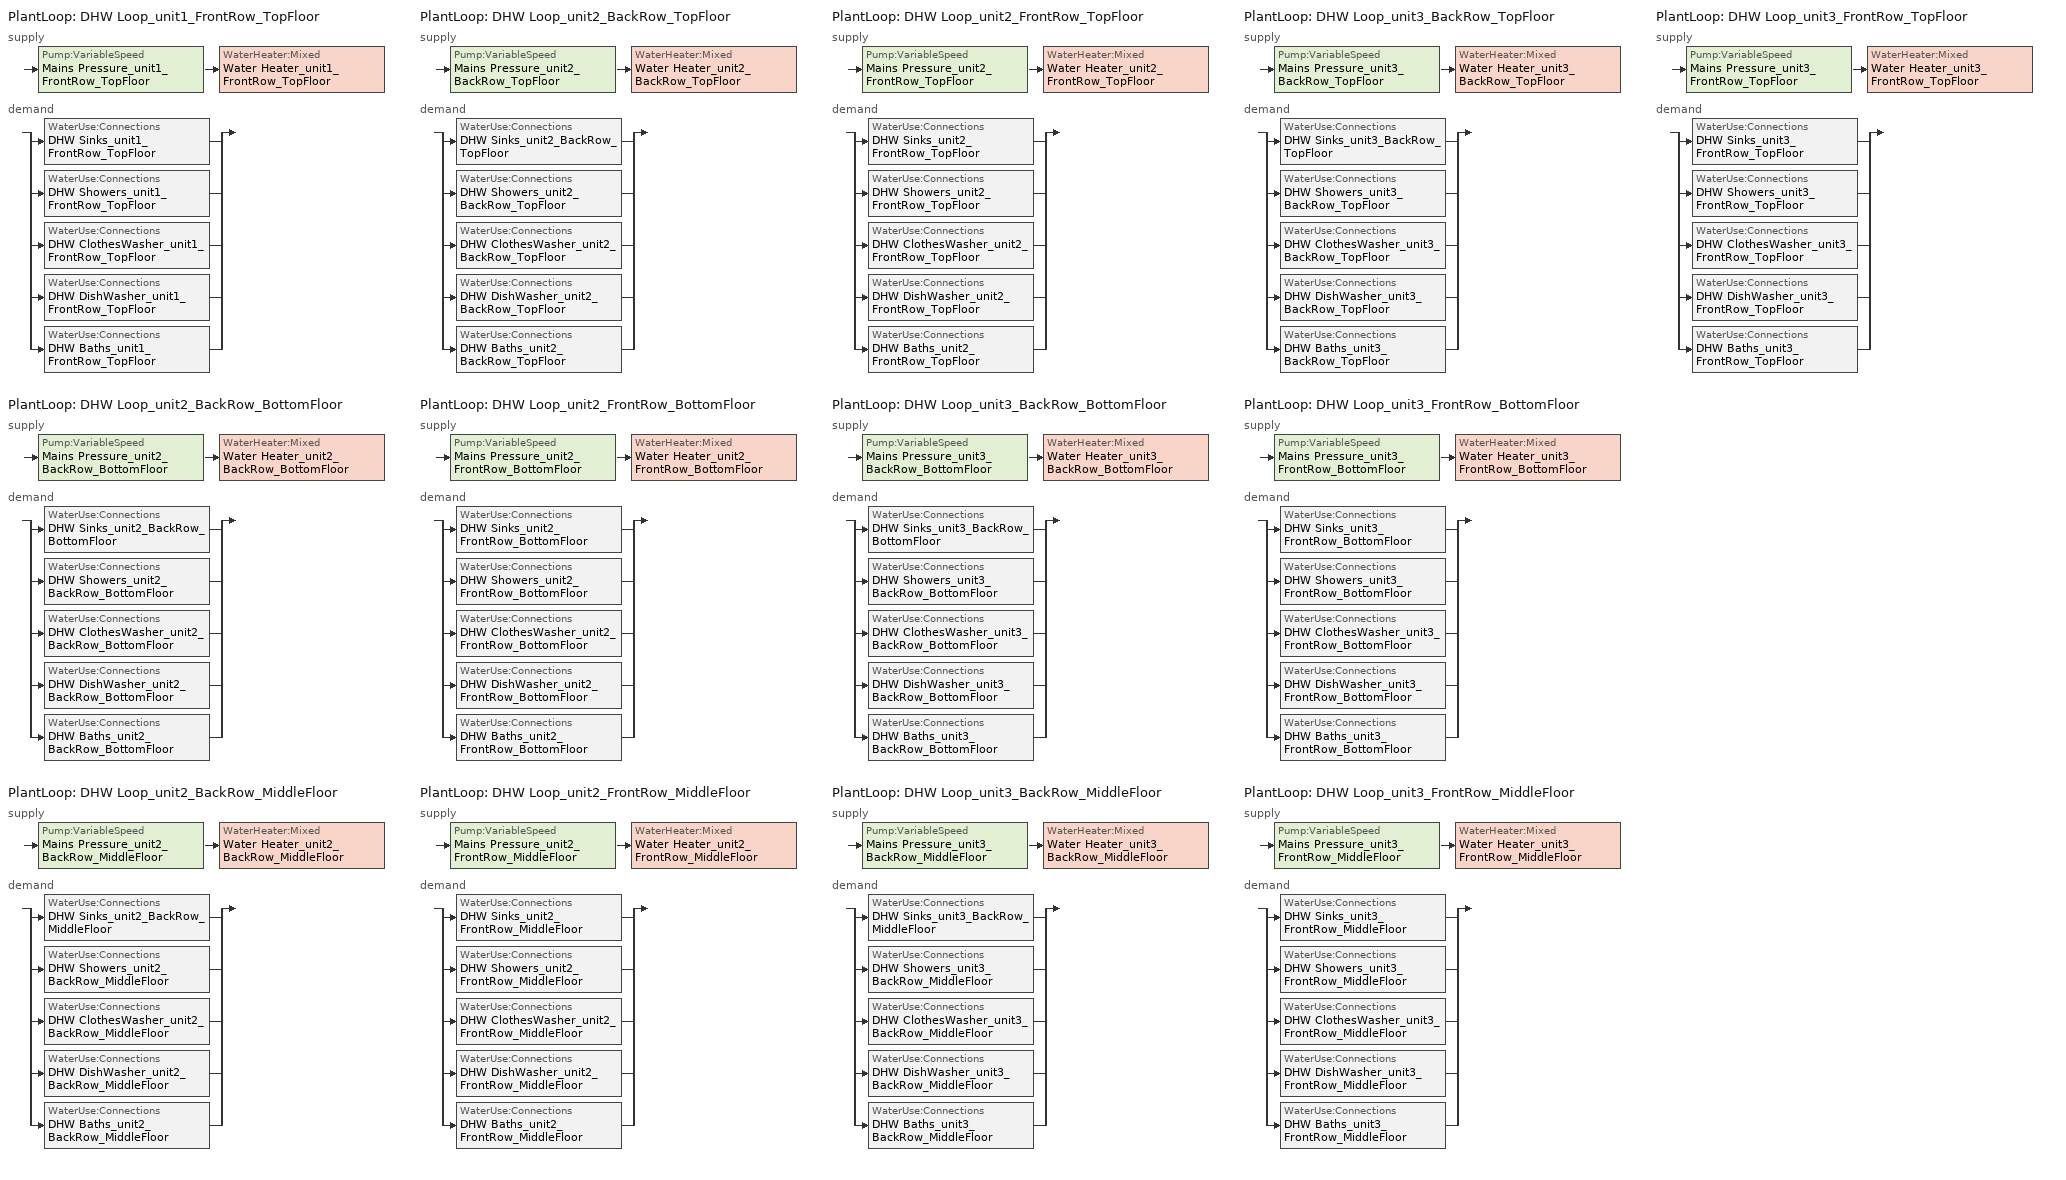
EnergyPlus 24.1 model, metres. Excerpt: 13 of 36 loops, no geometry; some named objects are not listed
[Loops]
PlantLoop 'DHW Loop_unit1_FrontRow_TopFloor'
 supply: Pump:VariableSpeed 'Mains Pressure_unit1_FrontRow_TopFloor' > WaterHeater:Mixed 'Water Heater_unit1_FrontRow_TopFloor'
 demand: split
  | WaterUse:Connections 'DHW Sinks_unit1_FrontRow_TopFloor'
  | WaterUse:Connections 'DHW Showers_unit1_FrontRow_TopFloor'
  | WaterUse:Connections 'DHW ClothesWasher_unit1_FrontRow_TopFloor'
  | WaterUse:Connections 'DHW DishWasher_unit1_FrontRow_TopFloor'
  | WaterUse:Connections 'DHW Baths_unit1_FrontRow_TopFloor'
PlantLoop 'DHW Loop_unit2_BackRow_BottomFloor'
 supply: Pump:VariableSpeed 'Mains Pressure_unit2_BackRow_BottomFloor' > WaterHeater:Mixed 'Water Heater_unit2_BackRow_BottomFloor'
 demand: split
  | WaterUse:Connections 'DHW Sinks_unit2_BackRow_BottomFloor'
  | WaterUse:Connections 'DHW Showers_unit2_BackRow_BottomFloor'
  | WaterUse:Connections 'DHW ClothesWasher_unit2_BackRow_BottomFloor'
  | WaterUse:Connections 'DHW DishWasher_unit2_BackRow_BottomFloor'
  | WaterUse:Connections 'DHW Baths_unit2_BackRow_BottomFloor'
PlantLoop 'DHW Loop_unit2_BackRow_MiddleFloor'
 supply: Pump:VariableSpeed 'Mains Pressure_unit2_BackRow_MiddleFloor' > WaterHeater:Mixed 'Water Heater_unit2_BackRow_MiddleFloor'
 demand: split
  | WaterUse:Connections 'DHW Sinks_unit2_BackRow_MiddleFloor'
  | WaterUse:Connections 'DHW Showers_unit2_BackRow_MiddleFloor'
  | WaterUse:Connections 'DHW ClothesWasher_unit2_BackRow_MiddleFloor'
  | WaterUse:Connections 'DHW DishWasher_unit2_BackRow_MiddleFloor'
  | WaterUse:Connections 'DHW Baths_unit2_BackRow_MiddleFloor'
PlantLoop 'DHW Loop_unit2_BackRow_TopFloor'
 supply: Pump:VariableSpeed 'Mains Pressure_unit2_BackRow_TopFloor' > WaterHeater:Mixed 'Water Heater_unit2_BackRow_TopFloor'
 demand: split
  | WaterUse:Connections 'DHW Sinks_unit2_BackRow_TopFloor'
  | WaterUse:Connections 'DHW Showers_unit2_BackRow_TopFloor'
  | WaterUse:Connections 'DHW ClothesWasher_unit2_BackRow_TopFloor'
  | WaterUse:Connections 'DHW DishWasher_unit2_BackRow_TopFloor'
  | WaterUse:Connections 'DHW Baths_unit2_BackRow_TopFloor'
PlantLoop 'DHW Loop_unit2_FrontRow_BottomFloor'
 supply: Pump:VariableSpeed 'Mains Pressure_unit2_FrontRow_BottomFloor' > WaterHeater:Mixed 'Water Heater_unit2_FrontRow_BottomFloor'
 demand: split
  | WaterUse:Connections 'DHW Sinks_unit2_FrontRow_BottomFloor'
  | WaterUse:Connections 'DHW Showers_unit2_FrontRow_BottomFloor'
  | WaterUse:Connections 'DHW ClothesWasher_unit2_FrontRow_BottomFloor'
  | WaterUse:Connections 'DHW DishWasher_unit2_FrontRow_BottomFloor'
  | WaterUse:Connections 'DHW Baths_unit2_FrontRow_BottomFloor'
PlantLoop 'DHW Loop_unit2_FrontRow_MiddleFloor'
 supply: Pump:VariableSpeed 'Mains Pressure_unit2_FrontRow_MiddleFloor' > WaterHeater:Mixed 'Water Heater_unit2_FrontRow_MiddleFloor'
 demand: split
  | WaterUse:Connections 'DHW Sinks_unit2_FrontRow_MiddleFloor'
  | WaterUse:Connections 'DHW Showers_unit2_FrontRow_MiddleFloor'
  | WaterUse:Connections 'DHW ClothesWasher_unit2_FrontRow_MiddleFloor'
  | WaterUse:Connections 'DHW DishWasher_unit2_FrontRow_MiddleFloor'
  | WaterUse:Connections 'DHW Baths_unit2_FrontRow_MiddleFloor'
PlantLoop 'DHW Loop_unit2_FrontRow_TopFloor'
 supply: Pump:VariableSpeed 'Mains Pressure_unit2_FrontRow_TopFloor' > WaterHeater:Mixed 'Water Heater_unit2_FrontRow_TopFloor'
 demand: split
  | WaterUse:Connections 'DHW Sinks_unit2_FrontRow_TopFloor'
  | WaterUse:Connections 'DHW Showers_unit2_FrontRow_TopFloor'
  | WaterUse:Connections 'DHW ClothesWasher_unit2_FrontRow_TopFloor'
  | WaterUse:Connections 'DHW DishWasher_unit2_FrontRow_TopFloor'
  | WaterUse:Connections 'DHW Baths_unit2_FrontRow_TopFloor'
PlantLoop 'DHW Loop_unit3_BackRow_BottomFloor'
 supply: Pump:VariableSpeed 'Mains Pressure_unit3_BackRow_BottomFloor' > WaterHeater:Mixed 'Water Heater_unit3_BackRow_BottomFloor'
 demand: split
  | WaterUse:Connections 'DHW Sinks_unit3_BackRow_BottomFloor'
  | WaterUse:Connections 'DHW Showers_unit3_BackRow_BottomFloor'
  | WaterUse:Connections 'DHW ClothesWasher_unit3_BackRow_BottomFloor'
  | WaterUse:Connections 'DHW DishWasher_unit3_BackRow_BottomFloor'
  | WaterUse:Connections 'DHW Baths_unit3_BackRow_BottomFloor'
PlantLoop 'DHW Loop_unit3_BackRow_MiddleFloor'
 supply: Pump:VariableSpeed 'Mains Pressure_unit3_BackRow_MiddleFloor' > WaterHeater:Mixed 'Water Heater_unit3_BackRow_MiddleFloor'
 demand: split
  | WaterUse:Connections 'DHW Sinks_unit3_BackRow_MiddleFloor'
  | WaterUse:Connections 'DHW Showers_unit3_BackRow_MiddleFloor'
  | WaterUse:Connections 'DHW ClothesWasher_unit3_BackRow_MiddleFloor'
  | WaterUse:Connections 'DHW DishWasher_unit3_BackRow_MiddleFloor'
  | WaterUse:Connections 'DHW Baths_unit3_BackRow_MiddleFloor'
PlantLoop 'DHW Loop_unit3_BackRow_TopFloor'
 supply: Pump:VariableSpeed 'Mains Pressure_unit3_BackRow_TopFloor' > WaterHeater:Mixed 'Water Heater_unit3_BackRow_TopFloor'
 demand: split
  | WaterUse:Connections 'DHW Sinks_unit3_BackRow_TopFloor'
  | WaterUse:Connections 'DHW Showers_unit3_BackRow_TopFloor'
  | WaterUse:Connections 'DHW ClothesWasher_unit3_BackRow_TopFloor'
  | WaterUse:Connections 'DHW DishWasher_unit3_BackRow_TopFloor'
  | WaterUse:Connections 'DHW Baths_unit3_BackRow_TopFloor'
PlantLoop 'DHW Loop_unit3_FrontRow_BottomFloor'
 supply: Pump:VariableSpeed 'Mains Pressure_unit3_FrontRow_BottomFloor' > WaterHeater:Mixed 'Water Heater_unit3_FrontRow_BottomFloor'
 demand: split
  | WaterUse:Connections 'DHW Sinks_unit3_FrontRow_BottomFloor'
  | WaterUse:Connections 'DHW Showers_unit3_FrontRow_BottomFloor'
  | WaterUse:Connections 'DHW ClothesWasher_unit3_FrontRow_BottomFloor'
  | WaterUse:Connections 'DHW DishWasher_unit3_FrontRow_BottomFloor'
  | WaterUse:Connections 'DHW Baths_unit3_FrontRow_BottomFloor'
PlantLoop 'DHW Loop_unit3_FrontRow_MiddleFloor'
 supply: Pump:VariableSpeed 'Mains Pressure_unit3_FrontRow_MiddleFloor' > WaterHeater:Mixed 'Water Heater_unit3_FrontRow_MiddleFloor'
 demand: split
  | WaterUse:Connections 'DHW Sinks_unit3_FrontRow_MiddleFloor'
  | WaterUse:Connections 'DHW Showers_unit3_FrontRow_MiddleFloor'
  | WaterUse:Connections 'DHW ClothesWasher_unit3_FrontRow_MiddleFloor'
  | WaterUse:Connections 'DHW DishWasher_unit3_FrontRow_MiddleFloor'
  | WaterUse:Connections 'DHW Baths_unit3_FrontRow_MiddleFloor'
PlantLoop 'DHW Loop_unit3_FrontRow_TopFloor'
 supply: Pump:VariableSpeed 'Mains Pressure_unit3_FrontRow_TopFloor' > WaterHeater:Mixed 'Water Heater_unit3_FrontRow_TopFloor'
 demand: split
  | WaterUse:Connections 'DHW Sinks_unit3_FrontRow_TopFloor'
  | WaterUse:Connections 'DHW Showers_unit3_FrontRow_TopFloor'
  | WaterUse:Connections 'DHW ClothesWasher_unit3_FrontRow_TopFloor'
  | WaterUse:Connections 'DHW DishWasher_unit3_FrontRow_TopFloor'
  | WaterUse:Connections 'DHW Baths_unit3_FrontRow_TopFloor'
[PlantEquipmentList]
DHW Plant Equipment_unit1_FrontRow_TopFloor: Water Heater_unit1_FrontRow_TopFloor, WaterHeater:Mixed
DHW Plant Equipment_unit2_BackRow_BottomFloor: Water Heater_unit2_BackRow_BottomFloor, WaterHeater:Mixed
DHW Plant Equipment_unit2_BackRow_MiddleFloor: Water Heater_unit2_BackRow_MiddleFloor, WaterHeater:Mixed
DHW Plant Equipment_unit2_BackRow_TopFloor: Water Heater_unit2_BackRow_TopFloor, WaterHeater:Mixed
DHW Plant Equipment_unit2_FrontRow_BottomFloor: Water Heater_unit2_FrontRow_BottomFloor, WaterHeater:Mixed
DHW Plant Equipment_unit2_FrontRow_MiddleFloor: Water Heater_unit2_FrontRow_MiddleFloor, WaterHeater:Mixed
DHW Plant Equipment_unit2_FrontRow_TopFloor: Water Heater_unit2_FrontRow_TopFloor, WaterHeater:Mixed
DHW Plant Equipment_unit3_BackRow_BottomFloor: Water Heater_unit3_BackRow_BottomFloor, WaterHeater:Mixed
DHW Plant Equipment_unit3_BackRow_MiddleFloor: Water Heater_unit3_BackRow_MiddleFloor, WaterHeater:Mixed
DHW Plant Equipment_unit3_BackRow_TopFloor: Water Heater_unit3_BackRow_TopFloor, WaterHeater:Mixed
DHW Plant Equipment_unit3_FrontRow_BottomFloor: Water Heater_unit3_FrontRow_BottomFloor, WaterHeater:Mixed
DHW Plant Equipment_unit3_FrontRow_MiddleFloor: Water Heater_unit3_FrontRow_MiddleFloor, WaterHeater:Mixed
DHW Plant Equipment_unit3_FrontRow_TopFloor: Water Heater_unit3_FrontRow_TopFloor, WaterHeater:Mixed
[PlantEquipmentOperation:HeatingLoad] Load range 1 lower limit=0; Load range 1 upper limit=1e+15
Name | Range 1 equipment list
DHW Control Scheme_unit1_FrontRow_TopFloor | DHW Plant Equipment_unit1_FrontRow_TopFloor
DHW Control Scheme_unit2_BackRow_BottomFloor | DHW Plant Equipment_unit2_BackRow_BottomFloor
DHW Control Scheme_unit2_BackRow_MiddleFloor | DHW Plant Equipment_unit2_BackRow_MiddleFloor
DHW Control Scheme_unit2_BackRow_TopFloor | DHW Plant Equipment_unit2_BackRow_TopFloor
DHW Control Scheme_unit2_FrontRow_BottomFloor | DHW Plant Equipment_unit2_FrontRow_BottomFloor
DHW Control Scheme_unit2_FrontRow_MiddleFloor | DHW Plant Equipment_unit2_FrontRow_MiddleFloor
DHW Control Scheme_unit2_FrontRow_TopFloor | DHW Plant Equipment_unit2_FrontRow_TopFloor
DHW Control Scheme_unit3_BackRow_BottomFloor | DHW Plant Equipment_unit3_BackRow_BottomFloor
DHW Control Scheme_unit3_BackRow_MiddleFloor | DHW Plant Equipment_unit3_BackRow_MiddleFloor
DHW Control Scheme_unit3_BackRow_TopFloor | DHW Plant Equipment_unit3_BackRow_TopFloor
DHW Control Scheme_unit3_FrontRow_BottomFloor | DHW Plant Equipment_unit3_FrontRow_BottomFloor
DHW Control Scheme_unit3_FrontRow_MiddleFloor | DHW Plant Equipment_unit3_FrontRow_MiddleFloor
DHW Control Scheme_unit3_FrontRow_TopFloor | DHW Plant Equipment_unit3_FrontRow_TopFloor
[PlantEquipmentOperationSchemes] Control scheme 1 schedule=always_avail
Name | Control scheme 1
DHW Loop Operation_unit1_FrontRow_TopFloor | DHW Control Scheme_unit1_FrontRow_TopFloor
DHW Loop Operation_unit2_BackRow_BottomFloor | DHW Control Scheme_unit2_BackRow_BottomFloor
DHW Loop Operation_unit2_BackRow_MiddleFloor | DHW Control Scheme_unit2_BackRow_MiddleFloor
DHW Loop Operation_unit2_BackRow_TopFloor | DHW Control Scheme_unit2_BackRow_TopFloor
DHW Loop Operation_unit2_FrontRow_BottomFloor | DHW Control Scheme_unit2_FrontRow_BottomFloor
DHW Loop Operation_unit2_FrontRow_MiddleFloor | DHW Control Scheme_unit2_FrontRow_MiddleFloor
DHW Loop Operation_unit2_FrontRow_TopFloor | DHW Control Scheme_unit2_FrontRow_TopFloor
DHW Loop Operation_unit3_BackRow_BottomFloor | DHW Control Scheme_unit3_BackRow_BottomFloor
DHW Loop Operation_unit3_BackRow_MiddleFloor | DHW Control Scheme_unit3_BackRow_MiddleFloor
DHW Loop Operation_unit3_BackRow_TopFloor | DHW Control Scheme_unit3_BackRow_TopFloor
DHW Loop Operation_unit3_FrontRow_BottomFloor | DHW Control Scheme_unit3_FrontRow_BottomFloor
DHW Loop Operation_unit3_FrontRow_MiddleFloor | DHW Control Scheme_unit3_FrontRow_MiddleFloor
DHW Loop Operation_unit3_FrontRow_TopFloor | DHW Control Scheme_unit3_FrontRow_TopFloor
[PlantLoop] Fluid type=Water; Load distribution scheme=Optimal; Maximum loop flow rate=Autosize; Maximum loop temperature=100; Minimum loop flow rate=0; Minimum loop temperature=0; Plant loop volume=Autocalculate
Name | Plant equipment operation scheme
DHW Loop_unit1_FrontRow_TopFloor | DHW Loop Operation_unit1_FrontRow_TopFloor
DHW Loop_unit2_BackRow_BottomFloor | DHW Loop Operation_unit2_BackRow_BottomFloor
DHW Loop_unit2_BackRow_MiddleFloor | DHW Loop Operation_unit2_BackRow_MiddleFloor
DHW Loop_unit2_BackRow_TopFloor | DHW Loop Operation_unit2_BackRow_TopFloor
DHW Loop_unit2_FrontRow_BottomFloor | DHW Loop Operation_unit2_FrontRow_BottomFloor
DHW Loop_unit2_FrontRow_MiddleFloor | DHW Loop Operation_unit2_FrontRow_MiddleFloor
DHW Loop_unit2_FrontRow_TopFloor | DHW Loop Operation_unit2_FrontRow_TopFloor
DHW Loop_unit3_BackRow_BottomFloor | DHW Loop Operation_unit3_BackRow_BottomFloor
DHW Loop_unit3_BackRow_MiddleFloor | DHW Loop Operation_unit3_BackRow_MiddleFloor
DHW Loop_unit3_BackRow_TopFloor | DHW Loop Operation_unit3_BackRow_TopFloor
DHW Loop_unit3_FrontRow_BottomFloor | DHW Loop Operation_unit3_FrontRow_BottomFloor
DHW Loop_unit3_FrontRow_MiddleFloor | DHW Loop Operation_unit3_FrontRow_MiddleFloor
DHW Loop_unit3_FrontRow_TopFloor | DHW Loop Operation_unit3_FrontRow_TopFloor
[Pump:VariableSpeed] Design maximum flow rate=Autosize; Design minimum flow rate=0; Design power consumption=0; Design pump head=1; Fraction of motor inefficiencies to fluid stream=0; Motor efficiency=1; Pump control type=Intermittent; Coefficient 1 of the part load performance curve=0; Coefficient 2 of the part load performance curve=1; Coefficient 3 of the part load performance curve=0; Coefficient 4 of the part load performance curve=0
Mains Pressure_unit1_FrontRow_TopFloor; Mains Pressure_unit2_BackRow_BottomFloor; Mains Pressure_unit2_BackRow_MiddleFloor; Mains Pressure_unit2_BackRow_TopFloor; Mains Pressure_unit2_FrontRow_BottomFloor; Mains Pressure_unit2_FrontRow_MiddleFloor; Mains Pressure_unit2_FrontRow_TopFloor; Mains Pressure_unit3_BackRow_BottomFloor; Mains Pressure_unit3_BackRow_MiddleFloor; Mains Pressure_unit3_BackRow_TopFloor; Mains Pressure_unit3_FrontRow_BottomFloor; Mains Pressure_unit3_FrontRow_MiddleFloor; Mains Pressure_unit3_FrontRow_TopFloor
[SetpointManager:Scheduled] Control variable=Temperature; Schedule=DHWSupplySetpoint
Name | Setpoint node or nodelist
DHW Loop Setpoint Manager_unit1_FrontRow_TopFloor | DHW Supply Outlet Node_unit1_FrontRow_TopFloor
DHW Loop Setpoint Manager_unit2_BackRow_BottomFloor | DHW Supply Outlet Node_unit2_BackRow_BottomFloor
DHW Loop Setpoint Manager_unit2_BackRow_MiddleFloor | DHW Supply Outlet Node_unit2_BackRow_MiddleFloor
DHW Loop Setpoint Manager_unit2_BackRow_TopFloor | DHW Supply Outlet Node_unit2_BackRow_TopFloor
DHW Loop Setpoint Manager_unit2_FrontRow_BottomFloor | DHW Supply Outlet Node_unit2_FrontRow_BottomFloor
DHW Loop Setpoint Manager_unit2_FrontRow_MiddleFloor | DHW Supply Outlet Node_unit2_FrontRow_MiddleFloor
DHW Loop Setpoint Manager_unit2_FrontRow_TopFloor | DHW Supply Outlet Node_unit2_FrontRow_TopFloor
DHW Loop Setpoint Manager_unit3_BackRow_BottomFloor | DHW Supply Outlet Node_unit3_BackRow_BottomFloor
DHW Loop Setpoint Manager_unit3_BackRow_MiddleFloor | DHW Supply Outlet Node_unit3_BackRow_MiddleFloor
DHW Loop Setpoint Manager_unit3_BackRow_TopFloor | DHW Supply Outlet Node_unit3_BackRow_TopFloor
DHW Loop Setpoint Manager_unit3_FrontRow_BottomFloor | DHW Supply Outlet Node_unit3_FrontRow_BottomFloor
DHW Loop Setpoint Manager_unit3_FrontRow_MiddleFloor | DHW Supply Outlet Node_unit3_FrontRow_MiddleFloor
DHW Loop Setpoint Manager_unit3_FrontRow_TopFloor | DHW Supply Outlet Node_unit3_FrontRow_TopFloor
[Sizing:Plant] Design loop exit temperature=48.8889; Loop design temperature difference=5.55556; Loop type=Heating
DHW Loop_unit2_FrontRow_BottomFloor; DHW Loop_unit3_FrontRow_BottomFloor; DHW Loop_unit2_BackRow_BottomFloor; DHW Loop_unit3_BackRow_BottomFloor; DHW Loop_unit2_FrontRow_MiddleFloor; DHW Loop_unit3_FrontRow_MiddleFloor; DHW Loop_unit2_BackRow_MiddleFloor; DHW Loop_unit3_BackRow_MiddleFloor; DHW Loop_unit1_FrontRow_TopFloor; DHW Loop_unit2_FrontRow_TopFloor; DHW Loop_unit3_FrontRow_TopFloor; DHW Loop_unit2_BackRow_TopFloor; DHW Loop_unit3_BackRow_TopFloor
[WaterHeater:Mixed] Ambient temperature indicator=Zone; Deadband temperature difference=2; Heater control type=Cycle; Heater fuel type=Electricity; Heater ignition minimum flow rate=0; Heater maximum capacity=Autosize; Heater minimum capacity=0; Heater thermal efficiency=1; Indirect water heating recovery time=1.5; Maximum temperature limit=50; Off cycle loss coefficient to ambient temperature=1.27317; Off cycle loss fraction to zone=1; On cycle loss coefficient to ambient temperature=1.27317; On cycle loss fraction to zone=1; Peak use flow rate=0; Setpoint temperature schedule=dhw_setpt; Source side design flow rate=0; Source side effectiveness=1; Tank volume=0.196841; Use side design flow rate=Autosize; Use side effectiveness=1
Name | Ambient temperature zone
Water Heater_unit1_FrontRow_TopFloor | living_unit1_FrontRow_TopFloor
Water Heater_unit2_BackRow_BottomFloor | living_unit2_BackRow_BottomFloor
Water Heater_unit2_BackRow_MiddleFloor | living_unit2_BackRow_MiddleFloor
Water Heater_unit2_BackRow_TopFloor | living_unit2_BackRow_TopFloor
Water Heater_unit2_FrontRow_BottomFloor | living_unit2_FrontRow_BottomFloor
Water Heater_unit2_FrontRow_MiddleFloor | living_unit2_FrontRow_MiddleFloor
Water Heater_unit2_FrontRow_TopFloor | living_unit2_FrontRow_TopFloor
Water Heater_unit3_BackRow_BottomFloor | living_unit3_BackRow_BottomFloor
Water Heater_unit3_BackRow_MiddleFloor | living_unit3_BackRow_MiddleFloor
Water Heater_unit3_BackRow_TopFloor | living_unit3_BackRow_TopFloor
Water Heater_unit3_FrontRow_BottomFloor | living_unit3_FrontRow_BottomFloor
Water Heater_unit3_FrontRow_MiddleFloor | living_unit3_FrontRow_MiddleFloor
Water Heater_unit3_FrontRow_TopFloor | living_unit3_FrontRow_TopFloor
[WaterHeater:Sizing] Design mode=ResidentialHUD-FHAMinimum; Number of bathrooms=2; Number of bedrooms=2
Name | Waterheater
WaterHeater:Sizing 2 | Water Heater_unit2_FrontRow_BottomFloor
WaterHeater:Sizing 3 | Water Heater_unit3_FrontRow_BottomFloor
WaterHeater:Sizing 5 | Water Heater_unit2_BackRow_BottomFloor
WaterHeater:Sizing 6 | Water Heater_unit3_BackRow_BottomFloor
WaterHeater:Sizing 8 | Water Heater_unit2_FrontRow_MiddleFloor
WaterHeater:Sizing 9 | Water Heater_unit3_FrontRow_MiddleFloor
WaterHeater:Sizing 11 | Water Heater_unit2_BackRow_MiddleFloor
WaterHeater:Sizing 12 | Water Heater_unit3_BackRow_MiddleFloor
WaterHeater:Sizing 13 | Water Heater_unit1_FrontRow_TopFloor
WaterHeater:Sizing 14 | Water Heater_unit2_FrontRow_TopFloor
WaterHeater:Sizing 15 | Water Heater_unit3_FrontRow_TopFloor
WaterHeater:Sizing 17 | Water Heater_unit2_BackRow_TopFloor
WaterHeater:Sizing 18 | Water Heater_unit3_BackRow_TopFloor
[WaterUse:Connections] Drain water heat exchanger type=None
Name | Water use equipment name 1
DHW Baths_unit1_FrontRow_TopFloor | Baths_unit1_FrontRow_TopFloor
DHW Baths_unit2_BackRow_BottomFloor | Baths_unit2_BackRow_BottomFloor
DHW Baths_unit2_BackRow_MiddleFloor | Baths_unit2_BackRow_MiddleFloor
DHW Baths_unit2_BackRow_TopFloor | Baths_unit2_BackRow_TopFloor
DHW Baths_unit2_FrontRow_BottomFloor | Baths_unit2_FrontRow_BottomFloor
DHW Baths_unit2_FrontRow_MiddleFloor | Baths_unit2_FrontRow_MiddleFloor
DHW Baths_unit2_FrontRow_TopFloor | Baths_unit2_FrontRow_TopFloor
DHW Baths_unit3_BackRow_BottomFloor | Baths_unit3_BackRow_BottomFloor
DHW Baths_unit3_BackRow_MiddleFloor | Baths_unit3_BackRow_MiddleFloor
DHW Baths_unit3_BackRow_TopFloor | Baths_unit3_BackRow_TopFloor
DHW Baths_unit3_FrontRow_BottomFloor | Baths_unit3_FrontRow_BottomFloor
DHW Baths_unit3_FrontRow_MiddleFloor | Baths_unit3_FrontRow_MiddleFloor
DHW Baths_unit3_FrontRow_TopFloor | Baths_unit3_FrontRow_TopFloor
DHW ClothesWasher_unit1_FrontRow_TopFloor | Clothes Washer_unit1_FrontRow_TopFloor
DHW ClothesWasher_unit2_BackRow_BottomFloor | Clothes Washer_unit2_BackRow_BottomFloor
DHW ClothesWasher_unit2_BackRow_MiddleFloor | Clothes Washer_unit2_BackRow_MiddleFloor
DHW ClothesWasher_unit2_BackRow_TopFloor | Clothes Washer_unit2_BackRow_TopFloor
DHW ClothesWasher_unit2_FrontRow_BottomFloor | Clothes Washer_unit2_FrontRow_BottomFloor
DHW ClothesWasher_unit2_FrontRow_MiddleFloor | Clothes Washer_unit2_FrontRow_MiddleFloor
DHW ClothesWasher_unit2_FrontRow_TopFloor | Clothes Washer_unit2_FrontRow_TopFloor
DHW ClothesWasher_unit3_BackRow_BottomFloor | Clothes Washer_unit3_BackRow_BottomFloor
DHW ClothesWasher_unit3_BackRow_MiddleFloor | Clothes Washer_unit3_BackRow_MiddleFloor
DHW ClothesWasher_unit3_BackRow_TopFloor | Clothes Washer_unit3_BackRow_TopFloor
DHW ClothesWasher_unit3_FrontRow_BottomFloor | Clothes Washer_unit3_FrontRow_BottomFloor
DHW ClothesWasher_unit3_FrontRow_MiddleFloor | Clothes Washer_unit3_FrontRow_MiddleFloor
DHW ClothesWasher_unit3_FrontRow_TopFloor | Clothes Washer_unit3_FrontRow_TopFloor
DHW DishWasher_unit1_FrontRow_TopFloor | Dishwasher_unit1_FrontRow_TopFloor
DHW DishWasher_unit2_BackRow_BottomFloor | Dishwasher_unit2_BackRow_BottomFloor
DHW DishWasher_unit2_BackRow_MiddleFloor | Dishwasher_unit2_BackRow_MiddleFloor
DHW DishWasher_unit2_BackRow_TopFloor | Dishwasher_unit2_BackRow_TopFloor
DHW DishWasher_unit2_FrontRow_BottomFloor | Dishwasher_unit2_FrontRow_BottomFloor
DHW DishWasher_unit2_FrontRow_MiddleFloor | Dishwasher_unit2_FrontRow_MiddleFloor
DHW DishWasher_unit2_FrontRow_TopFloor | Dishwasher_unit2_FrontRow_TopFloor
DHW DishWasher_unit3_BackRow_BottomFloor | Dishwasher_unit3_BackRow_BottomFloor
DHW DishWasher_unit3_BackRow_MiddleFloor | Dishwasher_unit3_BackRow_MiddleFloor
DHW DishWasher_unit3_BackRow_TopFloor | Dishwasher_unit3_BackRow_TopFloor
DHW DishWasher_unit3_FrontRow_BottomFloor | Dishwasher_unit3_FrontRow_BottomFloor
DHW DishWasher_unit3_FrontRow_MiddleFloor | Dishwasher_unit3_FrontRow_MiddleFloor
DHW DishWasher_unit3_FrontRow_TopFloor | Dishwasher_unit3_FrontRow_TopFloor
DHW Showers_unit1_FrontRow_TopFloor | Showers_unit1_FrontRow_TopFloor
DHW Showers_unit2_BackRow_BottomFloor | Showers_unit2_BackRow_BottomFloor
DHW Showers_unit2_BackRow_MiddleFloor | Showers_unit2_BackRow_MiddleFloor
DHW Showers_unit2_BackRow_TopFloor | Showers_unit2_BackRow_TopFloor
DHW Showers_unit2_FrontRow_BottomFloor | Showers_unit2_FrontRow_BottomFloor
DHW Showers_unit2_FrontRow_MiddleFloor | Showers_unit2_FrontRow_MiddleFloor
DHW Showers_unit2_FrontRow_TopFloor | Showers_unit2_FrontRow_TopFloor
DHW Showers_unit3_BackRow_BottomFloor | Showers_unit3_BackRow_BottomFloor
DHW Showers_unit3_BackRow_MiddleFloor | Showers_unit3_BackRow_MiddleFloor
DHW Showers_unit3_BackRow_TopFloor | Showers_unit3_BackRow_TopFloor
DHW Showers_unit3_FrontRow_BottomFloor | Showers_unit3_FrontRow_BottomFloor
DHW Showers_unit3_FrontRow_MiddleFloor | Showers_unit3_FrontRow_MiddleFloor
DHW Showers_unit3_FrontRow_TopFloor | Showers_unit3_FrontRow_TopFloor
DHW Sinks_unit1_FrontRow_TopFloor | Sinks_unit1_FrontRow_TopFloor
DHW Sinks_unit2_BackRow_BottomFloor | Sinks_unit2_BackRow_BottomFloor
DHW Sinks_unit2_BackRow_MiddleFloor | Sinks_unit2_BackRow_MiddleFloor
DHW Sinks_unit2_BackRow_TopFloor | Sinks_unit2_BackRow_TopFloor
DHW Sinks_unit2_FrontRow_BottomFloor | Sinks_unit2_FrontRow_BottomFloor
DHW Sinks_unit2_FrontRow_MiddleFloor | Sinks_unit2_FrontRow_MiddleFloor
DHW Sinks_unit2_FrontRow_TopFloor | Sinks_unit2_FrontRow_TopFloor
DHW Sinks_unit3_BackRow_BottomFloor | Sinks_unit3_BackRow_BottomFloor
DHW Sinks_unit3_BackRow_MiddleFloor | Sinks_unit3_BackRow_MiddleFloor
DHW Sinks_unit3_BackRow_TopFloor | Sinks_unit3_BackRow_TopFloor
DHW Sinks_unit3_FrontRow_BottomFloor | Sinks_unit3_FrontRow_BottomFloor
DHW Sinks_unit3_FrontRow_MiddleFloor | Sinks_unit3_FrontRow_MiddleFloor
DHW Sinks_unit3_FrontRow_TopFloor | Sinks_unit3_FrontRow_TopFloor
[WaterUse:Equipment] End use subcategory=Domestic Hot Water
Name | Flow rate fraction schedule | Peak flow rate | Target temperature schedule
Baths_unit1_FrontRow_TopFloor; Baths_unit2_BackRow_BottomFloor; Baths_unit2_BackRow_MiddleFloor; Baths_unit2_BackRow_TopFloor; Baths_unit2_FrontRow_BottomFloor; Baths_unit2_FrontRow_MiddleFloor; Baths_unit2_FrontRow_TopFloor; Baths_unit3_BackRow_BottomFloor; Baths_unit3_BackRow_MiddleFloor; Baths_unit3_BackRow_TopFloor; Baths_unit3_FrontRow_BottomFloor; Baths_unit3_FrontRow_MiddleFloor; Baths_unit3_FrontRow_TopFloor | BA_bath_sch | 0.00027764 | SSBWaterTempSchedule
Clothes Washer_unit1_FrontRow_TopFloor; Clothes Washer_unit2_BackRow_BottomFloor; Clothes Washer_unit2_BackRow_MiddleFloor; Clothes Washer_unit2_BackRow_TopFloor; Clothes Washer_unit2_FrontRow_BottomFloor; Clothes Washer_unit2_FrontRow_MiddleFloor; Clothes Washer_unit2_FrontRow_TopFloor; Clothes Washer_unit3_BackRow_BottomFloor; Clothes Washer_unit3_BackRow_MiddleFloor; Clothes Washer_unit3_BackRow_TopFloor; Clothes Washer_unit3_FrontRow_BottomFloor; Clothes Washer_unit3_FrontRow_MiddleFloor; Clothes Washer_unit3_FrontRow_TopFloor | ClothesWasher | 1.08128e-06 | CWWaterTempSchedule
Dishwasher_unit1_FrontRow_TopFloor; Dishwasher_unit2_BackRow_BottomFloor; Dishwasher_unit2_BackRow_MiddleFloor; Dishwasher_unit2_BackRow_TopFloor; Dishwasher_unit2_FrontRow_BottomFloor; Dishwasher_unit2_FrontRow_MiddleFloor; Dishwasher_unit2_FrontRow_TopFloor; Dishwasher_unit3_BackRow_BottomFloor; Dishwasher_unit3_BackRow_MiddleFloor; Dishwasher_unit3_BackRow_TopFloor; Dishwasher_unit3_FrontRow_BottomFloor; Dishwasher_unit3_FrontRow_MiddleFloor; Dishwasher_unit3_FrontRow_TopFloor | Dishwasher | 4.24457e-07 | DWWaterTempSchedule
Showers_unit1_FrontRow_TopFloor; Showers_unit2_BackRow_BottomFloor; Showers_unit2_BackRow_MiddleFloor; Showers_unit2_BackRow_TopFloor; Showers_unit2_FrontRow_BottomFloor; Showers_unit2_FrontRow_MiddleFloor; Showers_unit2_FrontRow_TopFloor; Showers_unit3_BackRow_BottomFloor; Showers_unit3_BackRow_MiddleFloor; Showers_unit3_BackRow_TopFloor; Showers_unit3_FrontRow_BottomFloor; Showers_unit3_FrontRow_MiddleFloor; Showers_unit3_FrontRow_TopFloor | BA_shower_sch | 0.000141975 | SSBWaterTempSchedule
Sinks_unit1_FrontRow_TopFloor; Sinks_unit2_BackRow_BottomFloor; Sinks_unit2_BackRow_MiddleFloor; Sinks_unit2_BackRow_TopFloor; Sinks_unit2_FrontRow_BottomFloor; Sinks_unit2_FrontRow_MiddleFloor; Sinks_unit2_FrontRow_TopFloor; Sinks_unit3_BackRow_BottomFloor; Sinks_unit3_BackRow_MiddleFloor; Sinks_unit3_BackRow_TopFloor; Sinks_unit3_FrontRow_BottomFloor; Sinks_unit3_FrontRow_MiddleFloor; Sinks_unit3_FrontRow_TopFloor | BA_sink_sch | 7.1934e-05 | SSBWaterTempSchedule
[Schedule:Compact]
BA_bath_sch: Through: 12/31, For: AllDays, Until: 1:00, 0.000151515, Until: 2:00, 7.57576e-05, Until: 3:00, 7.57576e-05, Until: 4:00, 7.57576e-05, Until: 5:00, 0.000151515, Until: 6:00, 0.000359848, Until: 7:00, 0.000871212, Until: 8:00, 0.00109848, Until: 9:00, 0.00125, Until: 10:00, 0.00109848, Until: 11:00, 0.000871212, Until: 12:00, 0.000662879, Until: 13:00, 0.000587121, Until: 14:00, 0.000435606, Until: 15:00, 0.000435606, Until: 16:00, 0.000435606, Until: 17:00, 0.000738636, Until: 18:00, 0.000871212, Until: 19:00, 0.00145833, Until: 20:00, 0.00189394, Until: 21:00, 0.00189394, Until: 22:00, 0.00145833, Until: 23:00, 0.00125, Until: 24:00, 0.000738636
BA_shower_sch: Through: 12/31, For: AllDays, Until: 1:00, 0.00162148, Until: 2:00, 0.000737037, Until: 3:00, 0.000442222, Until: 4:00, 0.000737037, Until: 5:00, 0.0020637, Until: 6:00, 0.00766519, Until: 7:00, 0.0173941, Until: 8:00, 0.0172467, Until: 9:00, 0.0140037, Until: 10:00, 0.0109081, Until: 11:00, 0.00884444, Until: 12:00, 0.00692815, Until: 13:00, 0.00501185, Until: 14:00, 0.00427481, Until: 15:00, 0.00383259, Until: 16:00, 0.00368519, Until: 17:00, 0.00442222, Until: 18:00, 0.00574889, Until: 19:00, 0.00619111, Until: 20:00, 0.00619111, Until: 21:00, 0.00619111, Until: 22:00, 0.0060437, Until: 23:00, 0.00427481, Until: 24:00, 0.00309556
BA_sink_sch: Through: 12/31, For: AllDays, Until: 1:00, 0.00360234, Until: 2:00, 0.00180117, Until: 3:00, 0.00128655, Until: 4:00, 0.00128655, Until: 5:00, 0.00180117, Until: 6:00, 0.00463158, Until: 7:00, 0.010807, Until: 8:00, 0.0159532, Until: 9:00, 0.0169825, Until: 10:00, 0.0159532, Until: 11:00, 0.0138947, Until: 12:00, 0.0128655, Until: 13:00, 0.0126082, Until: 14:00, 0.0115789, Until: 15:00, 0.0110643, Until: 16:00, 0.0105497, Until: 17:00, 0.0123509, Until: 18:00, 0.0167251, Until: 19:00, 0.0192982, Until: 20:00, 0.0177544, Until: 21:00, 0.0146667, Until: 22:00, 0.0123509, Until: 23:00, 0.0102924, Until: 24:00, 0.00694737
always_avail: Through: 12/31, For: AllDays, Until: 24:00, 1
dhw_setpt: Through: 12/31, For: AllDays, Until 24:00, 48
[Schedule:Constant]
Name | Hourly value
CWWaterTempSchedule; DHWSupplySetpoint; DWWaterTempSchedule | 48.8889
SSBWaterTempSchedule | 40.5556
[Schedule:Day:Hourly]
ClothesWasherVacation; DishwasherVacation: 0, 0, 0, 0, 0, 0, 0, 0, 0, 0, 0, 0, 0, 0, 0, 0, 0, 0, 0, 0, 0, 0, 0, 0
ClothesWasherWeekday: 0.0887931, 0.0710155, 0.0354602, 0.0354602, 0.0710155, 0.106571, 0.213142, 0.461934, 0.692948, 0.817391, 0.799614, 0.710725, 0.639615, 0.568599, 0.497489, 0.461934, 0.479711, 0.461934, 0.461934, 0.461934, 0.461934, 0.444156, 0.30203, 0.159904
ClothesWasherWeekend: 0.10863, 0.0868807, 0.0433822, 0.0433822, 0.0868807, 0.130379, 0.260758, 0.565131, 0.847755, 1, 0.978251, 0.869505, 0.782508, 0.695627, 0.60863, 0.565131, 0.586881, 0.565131, 0.565131, 0.565131, 0.565131, 0.543382, 0.369505, 0.195627
DishwasherWeekday: 0.129162, 0.0573867, 0.042998, 0.0286934, 0.0286934, 0.0860801, 0.172244, 0.258408, 0.488208, 0.545594, 0.473819, 0.402044, 0.344573, 0.387655, 0.315879, 0.301491, 0.315879, 0.416348, 0.732312, 0.933333, 0.761005, 0.559983, 0.373266, 0.258408
DishwasherWeekend: 0.138388, 0.0614858, 0.0460692, 0.0307429, 0.0307429, 0.0922286, 0.184547, 0.276866, 0.52308, 0.584565, 0.507663, 0.430761, 0.369185, 0.415344, 0.338442, 0.323026, 0.338442, 0.446087, 0.78462, 1, 0.815362, 0.599982, 0.399928, 0.276866
[Schedule:Week:Compact]
ClothesWasherWeek: For: Weekdays, ClothesWasherWeekday, For: CustomDay1, ClothesWasherVacation, For: AllOtherDays, ClothesWasherWeekend
DishwasherWeek: For: Weekdays, DishwasherWeekday, For: CustomDay1, DishwasherVacation, For: AllOtherDays, DishwasherWeekend
[Schedule:Year]
ClothesWasher: ClothesWasherWeek, 1, 1, 12, 31
Dishwasher: DishwasherWeek, 1, 1, 12, 31
